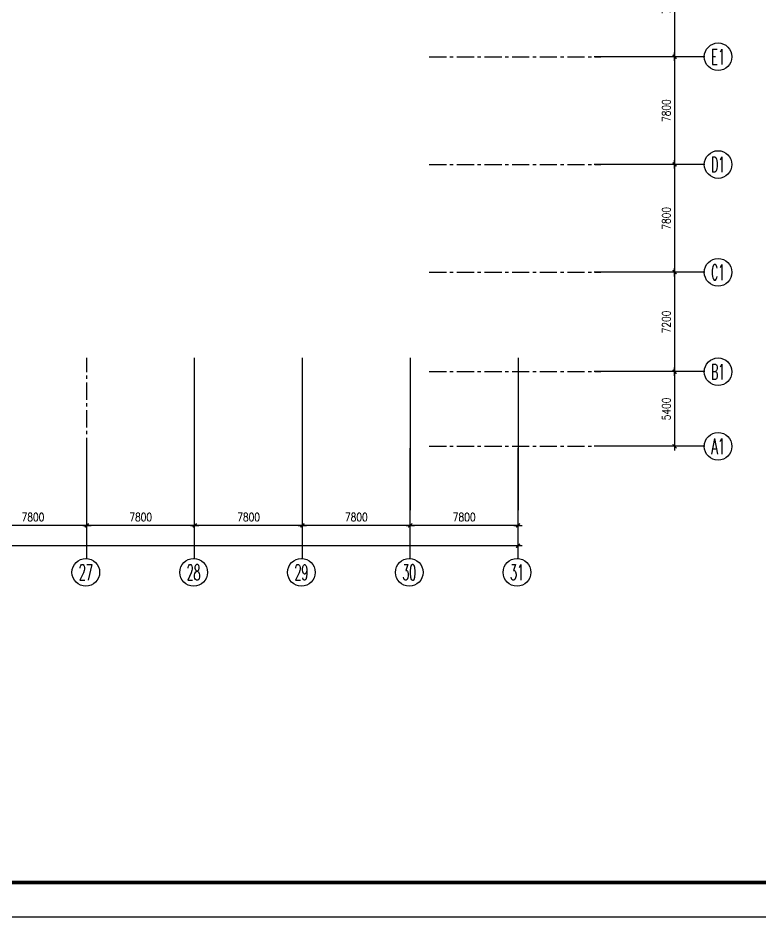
# Model space of a CAD drawing. Extents: x -542930 to 249594, y -301235 to 84515.
# Drawn here: x 99945 to 153631, y -301235 to -236157 of the extents above; entities that cross this region are included whole.
import ezdxf
from ezdxf.enums import TextEntityAlignment as Align

# ---------------------------------------------------------------- set-up
doc = ezdxf.new("R2010")
doc.units = 0
doc.header["$LTSCALE"] = 1000
doc.header["$MEASUREMENT"] = 0
doc.linetypes.add('CENTER', pattern=[2, 1.25, -0.25, 0.25, -0.25])
doc.layers.get('0').update_dxf_attribs({"linetype": 'CONTINUOUS'})
doc.layers.get('DEFPOINTS').update_dxf_attribs({"linetype": 'CONTINUOUS'})
for name, color, linetype in [('A-GRID', 1, 'CENTER'), ('AXIS', 3, 'CONTINUOUS'), ('AXIS_TEXT', 7, 'CONTINUOUS'), ('PUB_DIM', 3, 'CONTINUOUS'), ('TEXT', 7, 'CONTINUOUS')]:
    doc.layers.add(name, color=color, linetype=linetype)
doc.styles.add('COMPLEX', font='COMPLEX')
doc.styles.add('DIM_FONT', font='SIMPLEX.shx', dxfattribs={"width": 0.8})
doc.dimstyles.new('AXIS200', dxfattribs={"dimscale": 2, "dimtxt": 300, "dimasz": 1, "dimexe": 250, "dimexo": 300, "dimgap": 150, "dimtad": 1, "dimdec": 0, "dimdsep": 46, "dimtxsty": 'DIM_FONT', "dimblk": '_DIMX', "dimblk1": '_DIMX', "dimblk2": '_DIMX', "dimsah": 1, "dimcen": 5, "dimse1": 1, "dimse2": 1, "dimclrt": 7, "dimadec": 0, "dimazin": 0, "dimtfac": 1, "dimtdec": 0, "dimtix": 1, "dimtmove": 2, "dimatfit": 3, "dimldrblk": '_DIMX', "dimfxl": 1, "dimarcsym": 0})

# ---------------------------------------------------------------- blocks, each defined once
blk = doc.blocks.new('_DIMX')
blk.add_line((-150, 0), (150, 0))
at = {"const_width": 50}
blk.add_lwpolyline([(-70, -70), (70, 70)], dxfattribs=at)
blk = doc.blocks.new('*D574')
at = {"layer": 'DEFPOINTS', "color": 0, "transparency": 16777216}
for p in [(13527, -273354), (136127, -273354), (136127, -274354)]:
    blk.add_point(p, dxfattribs=at)
at = {"layer": 'PUB_DIM', "color": 0, "lineweight": -2, "transparency": 16777216}
blk.add_line((13529, -274354), (136125, -274354), dxfattribs=at)
at = {"layer": 'PUB_DIM', "color": 0, "lineweight": -2, "transparency": 16777216, "xscale": 2, "yscale": 2, "zscale": 2, "rotation": 180}
blk.add_blockref('_DIMX', (13527, -274354), dxfattribs=at)
at = {"layer": 'PUB_DIM', "color": 0, "lineweight": -2, "transparency": 16777216, "xscale": 2, "yscale": 2, "zscale": 2}
blk.add_blockref('_DIMX', (136127, -274354), dxfattribs=at)
at = {"layer": 'PUB_DIM', "color": 7, "transparency": 16777216, "insert": (76724, -273754), "char_height": 600, "attachment_point": 5, "style": 'DIM_FONT'}
blk.add_mtext('122600', dxfattribs=at)
blk = doc.blocks.new('*D485')
at = {"layer": 'DEFPOINTS', "color": 0, "transparency": 16777216}
for p in [(141850, -238959), (141850, -246759), (147450, -246759)]:
    blk.add_point(p, dxfattribs=at)
at = {"layer": 'PUB_DIM', "color": 0, "lineweight": -2, "transparency": 16777216}
blk.add_line((147450, -238961), (147450, -246757), dxfattribs=at)
at = {"layer": 'PUB_DIM', "color": 0, "lineweight": -2, "transparency": 16777216, "xscale": 2, "yscale": 2, "zscale": 2}
for p, rotation in [((147450, -238959), 90), ((147450, -246759), 270)]:
    blk.add_blockref('_DIMX', p, dxfattribs=dict(at, rotation=rotation))
at = {"layer": 'PUB_DIM', "color": 7, "transparency": 16777216, "insert": (146850, -242859), "char_height": 600, "attachment_point": 5, "rotation": 90, "style": 'DIM_FONT'}
blk.add_mtext('7800', dxfattribs=at)
blk = doc.blocks.new('*D486')
at = {"layer": 'DEFPOINTS', "color": 0, "transparency": 16777216}
for p in [(128327, -267288), (136127, -267288), (128327, -272888)]:
    blk.add_point(p, dxfattribs=at)
at = {"layer": 'PUB_DIM', "color": 0, "lineweight": -2, "transparency": 16777216}
blk.add_line((136125, -272888), (128329, -272888), dxfattribs=at)
at = {"layer": 'PUB_DIM', "color": 0, "lineweight": -2, "transparency": 16777216, "xscale": 2, "yscale": 2, "zscale": 2}
for p, rotation in [((128327, -272888), 180.0000000000034), ((136127, -272888), 3.437250484239485e-12)]:
    blk.add_blockref('_DIMX', p, dxfattribs=dict(at, rotation=rotation))
at = {"layer": 'PUB_DIM', "color": 7, "transparency": 16777216, "insert": (132227, -272288), "char_height": 600, "attachment_point": 5, "style": 'DIM_FONT'}
blk.add_mtext('7800', dxfattribs=at)
blk = doc.blocks.new('*D487')
at = {"layer": 'DEFPOINTS', "color": 0, "transparency": 16777216}
for p in [(97127, -267288), (104927, -267288), (97127, -272888)]:
    blk.add_point(p, dxfattribs=at)
at = {"layer": 'PUB_DIM', "color": 0, "lineweight": -2, "transparency": 16777216}
blk.add_line((104925, -272888), (97129, -272888), dxfattribs=at)
at = {"layer": 'PUB_DIM', "color": 0, "lineweight": -2, "transparency": 16777216, "xscale": 2, "yscale": 2, "zscale": 2, "rotation": 180}
blk.add_blockref('_DIMX', (97127, -272888), dxfattribs=at)
at = {"layer": 'PUB_DIM', "color": 0, "lineweight": -2, "transparency": 16777216, "xscale": 2, "yscale": 2, "zscale": 2}
blk.add_blockref('_DIMX', (104927, -272888), dxfattribs=at)
at = {"layer": 'PUB_DIM', "color": 7, "transparency": 16777216, "insert": (101027, -272288), "char_height": 600, "attachment_point": 5, "style": 'DIM_FONT'}
blk.add_mtext('7800', dxfattribs=at)
blk = doc.blocks.new('*D490')
at = {"layer": 'DEFPOINTS', "color": 0, "transparency": 16777216}
for p in [(112727, -267288), (120527, -267288), (112727, -272888)]:
    blk.add_point(p, dxfattribs=at)
at = {"layer": 'PUB_DIM', "color": 0, "lineweight": -2, "transparency": 16777216}
blk.add_line((120525, -272888), (112729, -272888), dxfattribs=at)
at = {"layer": 'PUB_DIM', "color": 0, "lineweight": -2, "transparency": 16777216, "xscale": 2, "yscale": 2, "zscale": 2, "rotation": 180}
blk.add_blockref('_DIMX', (112727, -272888), dxfattribs=at)
at = {"layer": 'PUB_DIM', "color": 0, "lineweight": -2, "transparency": 16777216, "xscale": 2, "yscale": 2, "zscale": 2}
blk.add_blockref('_DIMX', (120527, -272888), dxfattribs=at)
at = {"layer": 'PUB_DIM', "color": 7, "transparency": 16777216, "insert": (116627, -272288), "char_height": 600, "attachment_point": 5, "style": 'DIM_FONT'}
blk.add_mtext('7800', dxfattribs=at)
blk = doc.blocks.new('*D491')
at = {"layer": 'DEFPOINTS', "color": 0, "transparency": 16777216}
for p in [(104927, -267288), (112727, -267288), (104927, -272888)]:
    blk.add_point(p, dxfattribs=at)
at = {"layer": 'PUB_DIM', "color": 0, "lineweight": -2, "transparency": 16777216}
blk.add_line((112725, -272888), (104929, -272888), dxfattribs=at)
at = {"layer": 'PUB_DIM', "color": 0, "lineweight": -2, "transparency": 16777216, "xscale": 2, "yscale": 2, "zscale": 2, "rotation": 180}
blk.add_blockref('_DIMX', (104927, -272888), dxfattribs=at)
at = {"layer": 'PUB_DIM', "color": 0, "lineweight": -2, "transparency": 16777216, "xscale": 2, "yscale": 2, "zscale": 2}
blk.add_blockref('_DIMX', (112727, -272888), dxfattribs=at)
at = {"layer": 'PUB_DIM', "color": 7, "transparency": 16777216, "insert": (108827, -272288), "char_height": 600, "attachment_point": 5, "style": 'DIM_FONT'}
blk.add_mtext('7800', dxfattribs=at)
blk = doc.blocks.new('*D492')
at = {"layer": 'DEFPOINTS', "color": 0, "transparency": 16777216}
for p in [(120527, -267288), (128327, -267288), (120527, -272888)]:
    blk.add_point(p, dxfattribs=at)
at = {"layer": 'PUB_DIM', "color": 0, "lineweight": -2, "transparency": 16777216}
blk.add_line((128325, -272888), (120529, -272888), dxfattribs=at)
at = {"layer": 'PUB_DIM', "color": 0, "lineweight": -2, "transparency": 16777216, "xscale": 2, "yscale": 2, "zscale": 2}
for p, rotation in [((120527, -272888), 180.0000000000034), ((128327, -272888), 3.437250484239485e-12)]:
    blk.add_blockref('_DIMX', p, dxfattribs=dict(at, rotation=rotation))
at = {"layer": 'PUB_DIM', "color": 7, "transparency": 16777216, "insert": (124427, -272288), "char_height": 600, "attachment_point": 5, "style": 'DIM_FONT'}
blk.add_mtext('7800', dxfattribs=at)
blk = doc.blocks.new('_AXISO')
blk.add_circle((0, 0), 0.5)
at = {"layer": 'AXIS_TEXT', "style": 'COMPLEX', "width": 1.041667}
blk.add_attdef('A', text='', height=0.56, dxfattribs=at).set_placement((-0.25, -0.28), (0.25, -0.28), align=Align.FIT)
blk = doc.blocks.new('*D493')
at = {"layer": 'DEFPOINTS', "color": 0, "transparency": 16777216}
for p in [(141850, -254559), (141850, -261759), (147450, -261759)]:
    blk.add_point(p, dxfattribs=at)
at = {"layer": 'PUB_DIM', "color": 0, "lineweight": -2, "transparency": 16777216}
blk.add_line((147450, -254561), (147450, -261757), dxfattribs=at)
at = {"layer": 'PUB_DIM', "color": 0, "lineweight": -2, "transparency": 16777216, "xscale": 2, "yscale": 2, "zscale": 2}
for p, rotation in [((147450, -254559), 90), ((147450, -261759), 270)]:
    blk.add_blockref('_DIMX', p, dxfattribs=dict(at, rotation=rotation))
at = {"layer": 'PUB_DIM', "color": 7, "transparency": 16777216, "insert": (146850, -258159), "char_height": 600, "attachment_point": 5, "rotation": 90, "style": 'DIM_FONT'}
blk.add_mtext('7200', dxfattribs=at)
blk = doc.blocks.new('*D494')
at = {"layer": 'DEFPOINTS', "color": 0, "transparency": 16777216}
for p in [(141850, -261757), (141850, -267157), (147450, -267157)]:
    blk.add_point(p, dxfattribs=at)
at = {"layer": 'PUB_DIM', "color": 0, "lineweight": -2, "transparency": 16777216}
blk.add_line((147450, -261759), (147450, -267155), dxfattribs=at)
at = {"layer": 'PUB_DIM', "color": 0, "lineweight": -2, "transparency": 16777216, "xscale": 2, "yscale": 2, "zscale": 2}
for p, rotation in [((147450, -261757), 90), ((147450, -267157), 270)]:
    blk.add_blockref('_DIMX', p, dxfattribs=dict(at, rotation=rotation))
at = {"layer": 'PUB_DIM', "color": 7, "transparency": 16777216, "insert": (146850, -264457), "char_height": 600, "attachment_point": 5, "rotation": 90, "style": 'DIM_FONT'}
blk.add_mtext('5400', dxfattribs=at)
blk = doc.blocks.new('*D642')
at = {"layer": 'DEFPOINTS', "color": 0, "transparency": 16777216}
for p in [(141850, -246759), (141850, -254559), (147450, -254559)]:
    blk.add_point(p, dxfattribs=at)
at = {"layer": 'PUB_DIM', "color": 0, "lineweight": -2, "transparency": 16777216}
blk.add_line((147450, -246761), (147450, -254557), dxfattribs=at)
at = {"layer": 'PUB_DIM', "color": 0, "lineweight": -2, "transparency": 16777216, "xscale": 2, "yscale": 2, "zscale": 2}
for p, rotation in [((147450, -246759), 90), ((147450, -254559), 270)]:
    blk.add_blockref('_DIMX', p, dxfattribs=dict(at, rotation=rotation))
at = {"layer": 'PUB_DIM', "color": 7, "transparency": 16777216, "insert": (146850, -250659), "char_height": 600, "attachment_point": 5, "rotation": 90, "style": 'DIM_FONT'}
blk.add_mtext('7800', dxfattribs=at)
blk = doc.blocks.new('*D640')
at = {"layer": 'DEFPOINTS', "color": 0, "transparency": 16777216}
for p in [(141850, -231159), (141850, -238959), (147450, -238959)]:
    blk.add_point(p, dxfattribs=at)
at = {"layer": 'PUB_DIM', "color": 0, "lineweight": -2, "transparency": 16777216}
blk.add_line((147450, -231161), (147450, -238957), dxfattribs=at)
at = {"layer": 'PUB_DIM', "color": 0, "lineweight": -2, "transparency": 16777216, "xscale": 2, "yscale": 2, "zscale": 2}
for p, rotation in [((147450, -231159), 90), ((147450, -238959), 270)]:
    blk.add_blockref('_DIMX', p, dxfattribs=dict(at, rotation=rotation))
at = {"layer": 'PUB_DIM', "color": 7, "transparency": 16777216, "insert": (146850, -235059), "char_height": 600, "attachment_point": 5, "rotation": 90, "style": 'DIM_FONT'}
blk.add_mtext('7800', dxfattribs=at)

msp = doc.modelspace()

# ---------------------------------------------------------------- linework, layer by layer
at = {"layer": 'A-GRID'}
for p, q in [((129690.39, -238958.951), (142109.526, -238958.951)), ((129690.39, -246758.951), (142109.526, -246758.951)), ((129690.39, -254558.951), (142109.526, -254558.951)), ((104927.295, -271788.866), (104927.295, -260758.951)), ((129690.39, -261758.951), (142109.526, -261758.951)), ((129690.39, -267158.951), (141633.945, -267158.951))]:
    msp.add_line(p, q, dxfattribs=at)
at = {"layer": 'PUB_DIM'}
for p, q in [((149633.945, -238958.951), (141633.945, -238958.951)), ((149633.945, -246758.951), (141633.945, -246758.951)), ((149633.945, -254558.951), (141633.945, -254558.951)), ((112727.295, -271788.866), (112727.295, -260758.951)), ((120527.295, -271788.866), (120527.295, -260758.951)), ((128327.295, -260758.951), (128327.295, -271788.866)), ((136127.295, -260758.951), (136127.295, -271788.866)), ((149633.945, -261758.951), (141633.945, -261758.951)), ((104927.295, -275288.21), (104927.295, -267288.21)), ((112727.295, -275288.21), (112727.295, -267288.21)), ((120527.295, -275288.21), (120527.295, -267288.21)), ((128327.295, -275288.21), (128327.295, -267288.21)), ((136127.295, -275288.21), (136127.295, -267288.21)), ((149633.945, -267158.951), (141633.945, -267158.951))]:
    msp.add_line(p, q, dxfattribs=at)
at = {"layer": 'TEXT'}
msp.add_lwpolyline([(-122155.993, -301235.058), (-122155.993, -90985.058), (249594.007, -90985.058), (249594.007, -301235.058)], close=True, dxfattribs=at)
at = {"layer": 'TEXT', "const_width": 250}
msp.add_lwpolyline([(-115905.993, -298735.058), (247094.007, -298735.058), (247094.007, -93485.058), (-115905.993, -93485.058)], close=True, dxfattribs=at)

# ---------------------------------------------------------------- block references
at = {"layer": 'AXIS'}
ref = msp.add_blockref('_AXISO', (150599.588, -238965.597), dxfattribs=dict(at, xscale=2000, yscale=2000, zscale=2000))
ref.add_attrib('A', 'E1', dxfattribs={"layer": 'AXIS_TEXT', "height": 1120, "style": 'COMPLEX', "width": 0.625}).set_placement((150099.588, -239525.597), (151099.588, -239525.597), align=Align.FIT)
ref = msp.add_blockref('_AXISO', (150599.588, -246765.597), dxfattribs=dict(at, xscale=2000, yscale=2000, zscale=2000))
ref.add_attrib('A', 'D1', dxfattribs={"layer": 'AXIS_TEXT', "height": 1120, "style": 'COMPLEX', "width": 0.604839}).set_placement((150099.588, -247325.597), (151099.588, -247325.597), align=Align.FIT)
ref = msp.add_blockref('_AXISO', (150599.588, -254565.597), dxfattribs=dict(at, xscale=2000, yscale=2000, zscale=2000))
ref.add_attrib('A', 'C1', dxfattribs={"layer": 'AXIS_TEXT', "height": 1120, "style": 'COMPLEX', "width": 0.625}).set_placement((150099.588, -255125.597), (151099.588, -255125.597), align=Align.FIT)
ref = msp.add_blockref('_AXISO', (150599.588, -261765.597), dxfattribs=dict(at, xscale=2000, yscale=2000, zscale=2000))
ref.add_attrib('A', 'B1', dxfattribs={"layer": 'AXIS_TEXT', "height": 1120, "style": 'COMPLEX', "width": 0.604839}).set_placement((150099.588, -262325.597), (151099.588, -262325.597), align=Align.FIT)
ref = msp.add_blockref('_AXISO', (150599.588, -267165.597), dxfattribs=dict(at, xscale=2000, yscale=2000, zscale=2000))
ref.add_attrib('A', 'A1', dxfattribs={"layer": 'AXIS_TEXT', "height": 1120, "style": 'COMPLEX', "width": 0.625}).set_placement((150099.588, -267725.597), (151099.588, -267725.597), align=Align.FIT)
ref = msp.add_blockref('_AXISO', (104851.313, -276286.766), dxfattribs=dict(at, xscale=2000, yscale=2000, zscale=2000))
ref.add_attrib('A', '27', dxfattribs={"layer": 'AXIS_TEXT', "height": 1120, "style": 'COMPLEX', "width": 0.551471}).set_placement((104351.313, -276846.766), (105351.313, -276846.766), align=Align.FIT)
ref = msp.add_blockref('_AXISO', (112651.313, -276286.766), dxfattribs=dict(at, xscale=2000, yscale=2000, zscale=2000))
ref.add_attrib('A', '28', dxfattribs={"layer": 'AXIS_TEXT', "height": 1120, "style": 'COMPLEX', "width": 0.551471}).set_placement((112151.313, -276846.766), (113151.313, -276846.766), align=Align.FIT)
ref = msp.add_blockref('_AXISO', (120451.313, -276286.766), dxfattribs=dict(at, xscale=2000, yscale=2000, zscale=2000))
ref.add_attrib('A', '29', dxfattribs={"layer": 'AXIS_TEXT', "height": 1120, "style": 'COMPLEX', "width": 0.551471}).set_placement((119951.313, -276846.766), (120951.313, -276846.766), align=Align.FIT)
ref = msp.add_blockref('_AXISO', (128251.313, -276286.766), dxfattribs=dict(at, xscale=2000, yscale=2000, zscale=2000))
ref.add_attrib('A', '30', dxfattribs={"layer": 'AXIS_TEXT', "height": 1120, "style": 'COMPLEX', "width": 0.568182}).set_placement((127751.313, -276846.766), (128751.313, -276846.766), align=Align.FIT)
ref = msp.add_blockref('_AXISO', (136051.313, -276286.766), dxfattribs=dict(at, xscale=2000, yscale=2000, zscale=2000))
ref.add_attrib('A', '31', dxfattribs={"layer": 'AXIS_TEXT', "height": 1120, "style": 'COMPLEX', "width": 0.669643}).set_placement((135551.313, -276846.766), (136551.313, -276846.766), align=Align.FIT)

# ---------------------------------------------------------------- dimensions: what is measured, and where the dimension line sits
at = {"layer": 'PUB_DIM'}
for base, p1, p2, picture, middle in [((147449.553, -238958.951), (141849.553, -231158.951), (141849.553, -238958.951), '*D640', (146849.553, -235058.951)), ((147449.553, -246758.951), (141849.553, -238958.951), (141849.553, -246758.951), '*D485', (146849.553, -242858.951)), ((147449.553, -254558.951), (141849.553, -246758.951), (141849.553, -254558.951), '*D642', (146849.553, -250658.951)), ((147449.553, -261758.951), (141849.553, -254558.951), (141849.553, -261758.951), '*D493', (146849.553, -258158.951)), ((147449.553, -267156.951), (141849.553, -261756.951), (141849.553, -267156.951), '*D494', (146849.553, -264456.951))]:
    dim = msp.add_linear_dim(base=base, p1=p1, p2=p2, angle=90, dimstyle='AXIS200', dxfattribs=at)
    dim.commit()
    dim.dimension.update_dxf_attribs({"geometry": picture, "text_midpoint": middle})
for base, p1, p2, picture, middle in [((97127.295, -272888.21), (104927.295, -267288.21), (97127.295, -267288.21), '*D487', (101027.295, -272288.21)), ((104927.295, -272888.21), (112727.295, -267288.21), (104927.295, -267288.21), '*D491', (108827.295, -272288.21)), ((112727.295, -272888.21), (120527.295, -267288.21), (112727.295, -267288.21), '*D490', (116627.295, -272288.21))]:
    dim = msp.add_linear_dim(base=base, p1=p1, p2=p2, dimstyle='AXIS200', dxfattribs=at)
    dim.commit()
    dim.dimension.update_dxf_attribs({"geometry": picture, "text_midpoint": middle})
for p1, p2, picture, middle in [((128327.295, -267288.21), (120527.295, -267288.21), '*D492', (124427.295, -272288.21)), ((136127.295, -267288.21), (128327.295, -267288.21), '*D486', (132227.295, -272288.21))]:
    dim = msp.add_aligned_dim(p1=p1, p2=p2, distance=5600, dimstyle='AXIS200', dxfattribs=at)
    dim.commit()
    dim.dimension.update_dxf_attribs({"geometry": picture, "text_midpoint": middle})
dim = msp.add_linear_dim(base=(136127.29, -274353.934), p1=(13527.295, -273353.934), p2=(136127.29, -273353.934), angle=0, dimstyle='AXIS200', dxfattribs=at)
dim.commit()
dim.dimension.update_dxf_attribs({"geometry": '*D574', "text_midpoint": (76723.77, -273753.934), "dimtype": 161})

doc.saveas('drawing.dxf')
